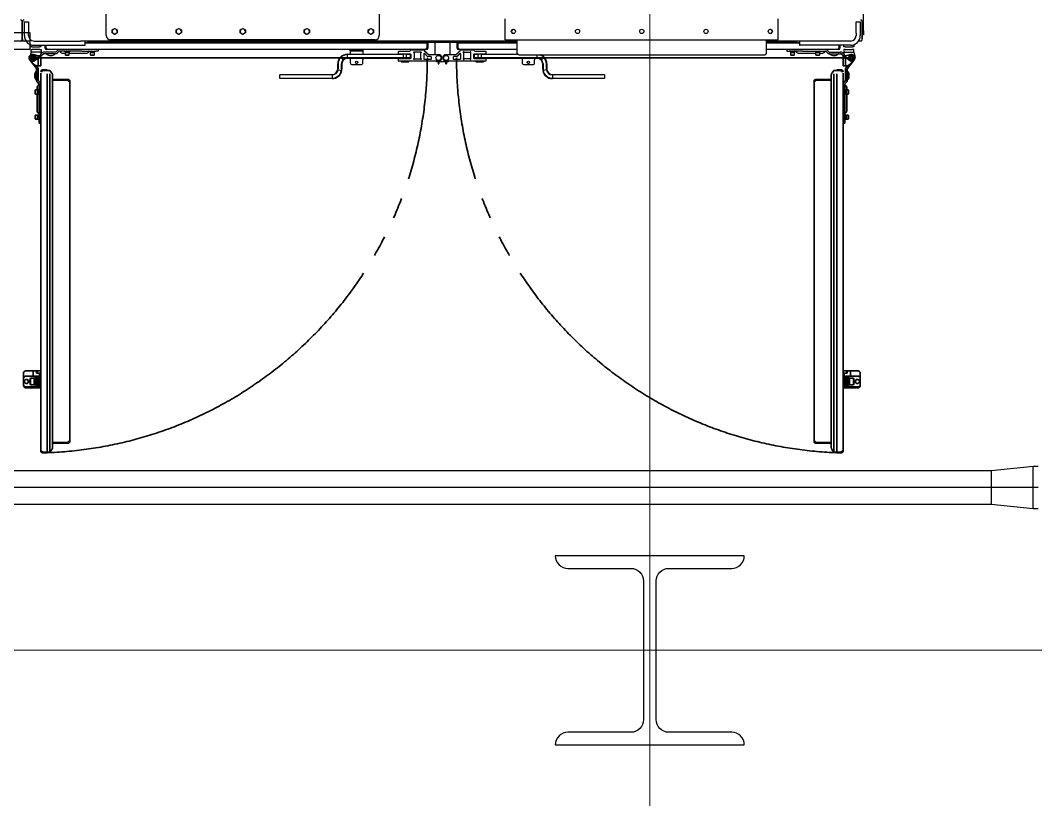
# Model space of a CAD drawing. Extents: x -681219 to -550379, y -242630 to -158199.
# Drawn here: x -576968 to -574550, y -227272 to -225417 of the extents above; entities that cross this region are included whole.
import ezdxf
from ezdxf.lldxf.tags import DXFTag

# ---------------------------------------------------------------- set-up
doc = ezdxf.new("R2010")
doc.units = 0
doc.header["$LTSCALE"] = 1000
doc.linetypes.add('C2', pattern=[17, 14, -1, 1, -1])
doc.linetypes.add('P2', pattern=[23, 18, -1, 1, -1, 1, -1])
for name, color, linetype in [('19031000044', 7, 'CONTINUOUS'), ('19031000045', 7, 'CONTINUOUS'), ('AAD0803001', 7, 'CONTINUOUS'), ('AAO0602001', 7, 'CONTINUOUS'), ('AAQ0501601', 7, 'CONTINUOUS'), ('C__USERS_YSV001_', 7, 'CONTINUOUS'), ('DOTE_油脂（绿）', 7, 'CONTINUOUS'), ('DOTE_油脂（黄）', 7, 'CONTINUOUS'), ('GAB00601', 7, 'CONTINUOUS'), ('GAE00601', 7, 'CONTINUOUS'), ('GY_Bj_Hatch', 9, 'CONTINUOUS'), ('GZDH011002371', 7, 'CONTINUOUS'), ('GZDH011002671', 7, 'CONTINUOUS'), ('GZDH011002871', 7, 'CONTINUOUS'), ('GZDH011003031', 7, 'CONTINUOUS'), ('GZDH011003041', 7, 'CONTINUOUS'), ('GZDH011003051', 7, 'CONTINUOUS'), ('GZDH011003061', 7, 'CONTINUOUS'), ('GZDH011003131', 7, 'CONTINUOUS'), ('GZDH011003361', 7, 'CONTINUOUS'), ('GZDH011005631', 7, 'CONTINUOUS'), ('GZDH011026991', 7, 'CONTINUOUS'), ('GZDH011027022', 7, 'CONTINUOUS'), ('GZDH011032001', 7, 'CONTINUOUS'), ('PIPE-油脂（绿）', 3, 'CONTINUOUS'), ('PIPE-油脂（黄）', 2, 'CONTINUOUS'), ('SDZB011024721', 7, 'CONTINUOUS'), ('SDZB011030101', 7, 'CONTINUOUS'), ('中心线', 4, 'C2')]:
    doc.layers.add(name, color=color, linetype=linetype)
for name, color, linetype, lineweight in [('famsun', 7, 'CONTINUOUS', 0), ('双点划线', 2, 'P2', 35), ('轴网_轴线', 1, 'CENTER2', 0)]:
    doc.layers.add(name, color=color, linetype=linetype, lineweight=lineweight)
tags = doc.linetypes.add('CENTER2', pattern=[28.575, 19.05, -3.175, 3.175, -3.175]).pattern_tags.tags
tags[10:11] = [DXFTag(74, 4), DXFTag(75, 0), DXFTag(340, '0'), DXFTag(46, 0.0), DXFTag(50, 0.0), DXFTag(44, 0.0), DXFTag(45, 0.0)]
tags[8:9] = [DXFTag(74, 4), DXFTag(75, 0), DXFTag(340, '0'), DXFTag(46, 0.0), DXFTag(50, 0.0), DXFTag(44, 0.0), DXFTag(45, 0.0)]
tags[6:7] = [DXFTag(74, 4), DXFTag(75, 0), DXFTag(340, '0'), DXFTag(46, 0.0), DXFTag(50, 0.0), DXFTag(44, 0.0), DXFTag(45, 0.0)]
tags[4:5] = [DXFTag(74, 4), DXFTag(75, 0), DXFTag(340, '0'), DXFTag(46, 0.0), DXFTag(50, 0.0), DXFTag(44, 0.0), DXFTag(45, 0.0)]

# ---------------------------------------------------------------- blocks, each defined once
blk = doc.blocks.new('轴网8FA15DC97FB90233')
at = {"layer": 'GY_Bj_Hatch', "color": 255}
blk.add_lwpolyline([(19775, 225), (20225, 225, -0.414214), (20195, 195), (20045, 195, 0.414214), (20015, 165), (20015, -165, 0.414214), (20045, -195), (20195, -195, -0.414214), (20225, -225), (19775, -225, -0.414214), (19805, -195), (19955, -195, 0.414214), (19985, -165), (19985, 165, 0.414214), (19955, 195), (19805, 195, -0.414214)], format="xyb", close=True, dxfattribs=at)
at = {"layer": '轴网_轴线'}
for p, q in [((20000, -1200), (20000, 23700)), ((-1200, 0), (44200, 0))]:
    blk.add_line(p, q, dxfattribs=at)
blk = doc.blocks.new('侧门')
at = {"layer": '双点划线', "ltscale": 0.05}
for p, q in [((0, 0), (0, 940.3)), ((51.6, 85.5), (53.1, 85.5)), ((51.6, 48), (51.6, 85.5)), ((55.1, 85.5), (53.1, 85.5)), ((53.1, 85.5), (53.1, 48)), ((53.1, 48), (53.1, 85.5)), ((55.1, 89), (913.1, 89)), ((55.1, 85.5), (55.1, 89)), ((913.1, 85.5), (913.1, 89)), ((915.1, 85.5), (913.1, 85.5)), ((916.6, 85.5), (915.1, 85.5)), ((915.1, 85.5), (915.1, 48)), ((915.1, 48), (915.1, 85.5)), ((916.6, 85.5), (916.6, 48)), ((53.1, 61.5), (53.1, 61.5)), ((915.1, 61.5), (915.1, 61.5)), ((28.6, 35), (30.1, 35)), ((28.6, 23.5), (28.6, 35)), ((35.3, 45.7), (30.1, 41.5)), ((938.1, 41.5), (30.1, 41.5)), ((30.1, 41.5), (30.1, 26)), ((30.1, 35), (30.1, 23.5)), ((938.1, 35), (30.1, 35)), ((30.1, 23.5), (30.1, 26)), ((926.6, 48), (41.6, 48)), ((932.9, 45.7), (938.1, 41.5)), ((938.1, 41.5), (938.1, 26)), ((938.1, 23.5), (938.1, 35)), ((939.6, 35), (938.1, 35)), ((938.1, 26), (938.1, 23.5)), ((939.6, 35), (939.6, 23.5)), ((-5, 14), (-7.8, 1.8)), ((-5, 20), (-2, 20)), ((-5, 14), (-5, 20)), ((-2, 14), (-5, 14)), ((-1.7, 3), (-3.5, 0)), ((-3.5, 0), (-1.7, -3)), ((16, 20), (-2, 20)), ((16, 14), (-2, 14)), ((1.7, 3), (-1.7, 3)), ((3.5, 0), (1.7, 3)), ((1.7, -3), (3.5, 0)), ((25.5, 9.6), (4.9, -6.3)), ((5.7, -5.6), (16.2, 5.1)), ((16, 20), (19, 20)), ((19, 14), (16, 14)), ((23, 12.7), (18.6, 9.3)), ((19, 20), (19, 14)), ((19, 12.1), (19, 14)), ((53.5, 14), (26.7, 14)), ((53.5, 10), (26.7, 10)), ((28.6, 23.5), (30.1, 23.5)), ((30.1, 23.5), (32.1, 23.5)), ((32.1, 23.5), (32.1, 20)), ((936.1, 20), (32.1, 20)), ((38.8, 6), (45.3, 6)), ((58.6, 18.2), (54.9, 14.6)), ((61.4, 15.4), (57.8, 11.8)), ((113.7, 16), (62.8, 16)), ((71.7, 11), (76.1, 11)), ((75.1, 16), (75.1, 14.4)), ((75.1, 14.4), (87.1, 14.4)), ((76.1, 12.8), (86.1, 12.8)), ((76.1, 12.8), (76.1, 7.4)), ((76.1, 7.4), (86.1, 7.4)), ((76.1, 7.4), (77.1, 6.8)), ((76.4, 14.4), (76.4, 12.8)), ((77.1, 6.8), (85.1, 6.8)), ((79.7, 12.8), (81.3, 14.4)), ((82.5, 14.4), (80.9, 12.8)), ((85.1, 6.8), (86.1, 7.4)), ((85.7, 12.8), (85.7, 14.4)), ((86.1, 7.4), (86.1, 12.8)), ((86.1, 11), (125, 11)), ((87.1, 14.4), (87.1, 16)), ((116.2, 16), (113.7, 16)), ((116.2, 16), (149.5, 16)), ((135.1, 16), (135.1, 14.4)), ((135.1, 14.4), (147.1, 14.4)), ((136.1, 12.8), (146.1, 12.8)), ((136.1, 12.8), (136.1, 7.4)), ((136.1, 7.4), (146.1, 7.4)), ((136.1, 7.4), (137.1, 6.8)), ((136.4, 14.4), (136.4, 12.8)), ((137.1, 6.8), (145.1, 6.8)), ((139.7, 12.8), (141.3, 14.4)), ((142.5, 14.4), (140.9, 12.8)), ((145.1, 6.8), (146.1, 7.4)), ((145.7, 12.8), (145.7, 14.4)), ((146.1, 7.4), (146.1, 12.8)), ((147.1, 14.4), (147.1, 16)), ((155, 16), (149.5, 16)), ((155, 20), (155, 16)), ((745.1, 16.6), (745.1, 20)), ((745.1, 11.3), (745.1, 16.6)), ((750.1, 11.3), (745.1, 11.3)), ((745.1, 11.3), (745.1, 9.8)), ((745.1, 9.8), (745.1, 5.8)), ((750.1, 9.8), (745.1, 9.8)), ((745.1, 5.8), (745.1, 2)), ((757.6, 2), (745.1, 2)), ((745.1, 2), (745.1, -4.8)), ((750.1, 16.6), (750.1, 20)), ((750.1, 17), (751.1, 17)), ((750.1, 16.6), (750.1, 11.3)), ((750.1, 11.3), (750.1, 9.8)), ((751.1, 20), (751.1, 17)), ((751.1, 17), (756.1, 17)), ((756.1, 17), (780.1, 17)), ((757.3, 17), (756.5, 16.2)), ((763.6, 16.2), (756.5, 16.2)), ((756.5, 16.2), (756.5, 16)), ((763.6, 16), (756.5, 16)), ((757.6, 11), (757.6, 14)), ((757.6, 14), (762.6, 14)), ((757.6, 11), (757.6, 7.2)), ((762.6, 11), (757.6, 11)), ((757.6, 7.2), (757.6, -16)), ((758.6, 11), (758.6, 9)), ((781.6, 9), (758.6, 9)), ((760.1, 9), (760.1, 7)), ((780.1, 7), (760.1, 7)), ((778.1, 4.4), (762.1, 4.4)), ((762.1, 4.4), (762.1, -4.6)), ((762.4, 7), (762.4, 4.4)), ((777.6, 14), (762.6, 14)), ((777.6, 11), (762.6, 11)), ((763.6, 17), (763.6, 14)), ((767.9, 4.4), (770.5, 7)), ((772.3, 7), (769.7, 4.4)), ((776.6, 14), (776.6, 17)), ((783.7, 16.2), (776.6, 16.2)), ((783.7, 16), (776.6, 16)), ((777.6, 14), (782.6, 14)), ((782.6, 11), (777.6, 11)), ((777.8, 4.4), (777.8, 7)), ((778.1, -4.6), (778.1, 4.4)), ((780.1, 17), (785.1, 17)), ((780.1, 7), (780.1, 9)), ((781.6, 9), (781.6, 11)), ((782.6, 14), (782.6, 11)), ((782.6, 11), (782.6, 7.2)), ((782.6, 7.2), (782.6, -16)), ((785.1, 2), (782.6, 2)), ((783.7, 16.2), (782.9, 17)), ((783.7, 16), (783.7, 16.2)), ((785.1, 17), (785.1, 20)), ((785.1, 17), (785.1, 13.2)), ((785.1, 13.2), (785.1, 5.8)), ((785.1, 5.8), (785.1, 2)), ((785.1, 2), (785.1, -4.8)), ((936.1, 23.5), (936.1, 20)), ((936.1, 23.5), (938.1, 23.5)), ((939.6, 23.5), (938.1, 23.5)), ((-1.7, -3), (1.7, -3)), ((745.1, -16), (745.1, -4.8)), ((762.6, -21), (750.1, -21)), ((778.1, -4.6), (762.1, -4.6)), ((762.1, -4.6), (763.8, -5.6)), ((777.6, -21), (762.6, -21)), ((776.4, -5.6), (763.8, -5.6)), ((776.4, -5.6), (778.1, -4.6)), ((780.1, -21), (777.6, -21)), ((785.1, -4.8), (785.1, -16))]:
    blk.add_line(p, q, dxfattribs=at)
for centre, radius in [((0, 0), 6.5), ((0, 0), 5.11), ((770.1, -14), 5)]:
    blk.add_circle(centre, radius, dxfattribs=at)
for centre, radius, start, end in [((0, 0), 940.3, 2.1333, 90), ((55.1, 85.5), 3.5, 90, 180), ((55.1, 85.5), 2, 90, 180), ((913.1, 85.5), 3.5, 0, 90), ((913.1, 85.5), 2, 0, 90), ((33.1, 26), 3, 180, 182.0923), ((41.6, 38), 10, 90, 129.3659), ((926.6, 38), 10, 50.6341, 90), ((935.1, 26), 3, 357.9077, 0), ((0, 0), 8, 167.0968, 315.6673), ((9, 12.1), 10, 315.6673, 0), ((26.7, 8), 6, 90, 127.7269), ((26.7, 8), 2, 90, 127.7269), ((32.1, 23.5), 3.5, 180, 270), ((32.1, 23.5), 2, 180, 270), ((31, 9.5), 0.5, 35.3765, 90), ((33.1, 26), 3, 236.4427, 250.5288), ((38.8, 15), 9, 215.3765, 270), ((45.3, 15), 9, 270, 324.6235), ((53, 9.5), 0.5, 90, 144.6235), ((53.5, 16), 2, 270, 315), ((53.5, 16), 6, 270, 315), ((62.8, 14), 6, 90, 135), ((62.8, 14), 2, 90, 135), ((63.3, 15.5), 0.5, 28.2737, 90), ((71.7, 20), 9, 208.2737, 270), ((125, 20), 9, 270, 331.7263), ((133.3, 15.5), 0.5, 90, 151.7263), ((935.1, 26), 3, 289.4712, 303.5573), ((936.1, 23.5), 2, 270, 0), ((936.1, 23.5), 3.5, 270, 0), ((750.1, -16), 5, 180, 270), ((762.6, -16), 5, 180, 270), ((770.1, -14.8), 5, 4.5886, 175.4114), ((777.6, -16), 5, 270, 0), ((780.1, -16), 5, 270, 0)]:
    blk.add_arc(centre, radius, start, end, dxfattribs=at)
blk = doc.blocks.new('fushitu')
at = {"layer": '19031000044', "color": 7, "linetype": 'Continuous'}
for p, q in [((3820, -1870), (3820, -1874)), ((3820, -1874), (3825.5, -1874)), ((3858.8, -1874), (3825.5, -1874)), ((3850, -1879), (3888.9, -1879)), ((3858.8, -1874), (3861.3, -1874)), ((3861.3, -1874), (3912.2, -1874)), ((3898.9, -1879), (3903.3, -1879)), ((3913.6, -1874.6), (3917.2, -1878.2)), ((3916.4, -1871.8), (3920.1, -1875.4)), ((3921.5, -1876), (3948.3, -1876)), ((3921.5, -1880), (3948.3, -1880)), ((3929.7, -1884), (3936.2, -1884)), ((3949.5, -1880.4), (3970.1, -1896.3)), ((3952, -1877.3), (3956.4, -1880.7)), ((3959, -1870), (3956, -1870)), ((3956, -1870), (3956, -1876)), ((3956, -1877.9), (3956, -1876)), ((3956, -1876), (3959, -1876)), ((3969.3, -1895.6), (3958.8, -1884.9)), ((3959, -1870), (3977, -1870)), ((3959, -1876), (3977, -1876)), ((3980, -1870), (3977, -1870)), ((3977, -1876), (3980, -1876)), ((3980, -1876), (3980, -1870)), ((3980, -1876), (3982.8, -1888.2)), ((3971.5, -1890), (3973.3, -1887)), ((3973.3, -1893), (3971.5, -1890)), ((3973.3, -1887), (3976.7, -1887)), ((3976.7, -1893), (3973.3, -1893)), ((3976.7, -1887), (3978.5, -1890)), ((3978.5, -1890), (3976.7, -1893))]:
    blk.add_line(p, q, dxfattribs=at)
for radius in [6.5, 5.11]:
    blk.add_circle((3975, -1890), radius, dxfattribs=at)
for centre, radius, start, end in [((3841.7, -1874.5), 0.5, 28.2737, 90), ((3850, -1870), 9, 208.2737, 270), ((3903.3, -1870), 9, 270, 331.7263), ((3911.7, -1874.5), 0.5, 90, 151.7263), ((3912.2, -1876), 6, 45, 90), ((3912.2, -1876), 2, 45, 90), ((3921.5, -1874), 6, 225, 270), ((3921.5, -1874), 2, 225, 270), ((3922, -1880.5), 0.5, 35.3765, 90), ((3929.7, -1875), 9, 215.3765, 270), ((3936.2, -1875), 9, 270, 324.6235), ((3944, -1880.5), 0.5, 90, 144.6235), ((3948.3, -1882), 6, 52.2731, 90), ((3948.3, -1882), 2, 52.2731, 90), ((3966, -1877.9), 10, 180, 224.3327), ((3975, -1890), 8, 224.3327, 12.9032)]:
    blk.add_arc(centre, radius, start, end, dxfattribs=at)
at = {"layer": '19031000045', "color": 7, "linetype": 'Continuous'}
for p, q in [((2020.9, -1876), (2018.1, -1888.2)), ((2020.9, -1870), (2023.9, -1870)), ((2020.9, -1876), (2020.9, -1870)), ((2023.9, -1876), (2020.9, -1876)), ((2041.9, -1870), (2023.9, -1870)), ((2041.9, -1876), (2023.9, -1876)), ((2051.4, -1880.4), (2030.8, -1896.3)), ((2031.6, -1895.6), (2042.1, -1884.9)), ((2041.9, -1870), (2044.9, -1870)), ((2044.9, -1876), (2041.9, -1876)), ((2048.9, -1877.3), (2044.5, -1880.7)), ((2044.9, -1870), (2044.9, -1876)), ((2044.9, -1877.9), (2044.9, -1876)), ((2079.4, -1876), (2052.6, -1876)), ((2079.4, -1880), (2052.6, -1880)), ((2064.7, -1884), (2071.2, -1884)), ((2084.5, -1871.8), (2080.8, -1875.4)), ((2087.3, -1874.6), (2083.7, -1878.2)), ((2139.6, -1874), (2088.7, -1874)), ((2097.6, -1879), (2102, -1879)), ((2112, -1879), (2150.9, -1879)), ((2142.1, -1874), (2139.6, -1874)), ((2142.1, -1874), (2175.4, -1874)), ((2180.9, -1874), (2175.4, -1874)), ((2180.9, -1870), (2180.9, -1874)), ((2024.2, -1887), (2022.4, -1890)), ((2022.4, -1890), (2024.2, -1893)), ((2027.6, -1887), (2024.2, -1887)), ((2024.2, -1893), (2027.6, -1893)), ((2029.4, -1890), (2027.6, -1887)), ((2027.6, -1893), (2029.4, -1890))]:
    blk.add_line(p, q, dxfattribs=at)
for radius in [6.5, 5.11]:
    blk.add_circle((2025.9, -1890), radius, dxfattribs=at)
for centre, radius, start, end in [((2034.9, -1877.9), 10, 315.6673, 0), ((2052.6, -1882), 6, 90, 127.7269), ((2052.6, -1882), 2, 90, 127.7269), ((2056.9, -1880.5), 0.5, 35.3765, 90), ((2064.7, -1875), 9, 215.3765, 270), ((2071.2, -1875), 9, 270, 324.6235), ((2078.9, -1880.5), 0.5, 90, 144.6235), ((2079.4, -1874), 2, 270, 315), ((2079.4, -1874), 6, 270, 315), ((2088.7, -1876), 6, 90, 135), ((2088.7, -1876), 2, 90, 135), ((2089.2, -1874.5), 0.5, 28.2737, 90), ((2097.6, -1870), 9, 208.2737, 270), ((2150.9, -1870), 9, 270, 331.7263), ((2159.2, -1874.5), 0.5, 90, 151.7263), ((2025.9, -1890), 8, 167.0968, 315.6673)]:
    blk.add_arc(centre, radius, start, end, dxfattribs=at)
at = {"layer": 'AAD0803001', "color": 7, "linetype": 'Continuous'}
for p, q in [((2213.8, -1823.4), (2220, -1819.8)), ((2213.8, -1823.4), (2220, -1819.8)), ((2213.8, -1827), (2213.8, -1823.4)), ((2213.8, -1827), (2213.8, -1823.4)), ((2213.8, -1830.6), (2213.8, -1827)), ((2213.8, -1830.6), (2213.8, -1827)), ((2220, -1834.2), (2213.8, -1830.6)), ((2220, -1834.2), (2213.8, -1830.6)), ((2220, -1819.8), (2226.2, -1823.4)), ((2220, -1819.8), (2226.2, -1823.4)), ((2226.2, -1830.6), (2220, -1834.2)), ((2226.2, -1830.6), (2220, -1834.2)), ((2226.2, -1823.4), (2226.2, -1827)), ((2226.2, -1823.4), (2226.2, -1827)), ((2226.2, -1827), (2226.2, -1830.6)), ((2226.2, -1827), (2226.2, -1830.6)), ((2366.3, -1823.4), (2372.5, -1819.8)), ((2366.3, -1827), (2366.3, -1823.4)), ((2366.3, -1830.6), (2366.3, -1827)), ((2372.5, -1834.2), (2366.3, -1830.6)), ((2372.5, -1819.8), (2378.7, -1823.4)), ((2378.7, -1830.6), (2372.5, -1834.2)), ((2378.7, -1823.4), (2378.7, -1827)), ((2378.7, -1827), (2378.7, -1830.6)), ((2518.8, -1823.4), (2525, -1819.8)), ((2518.8, -1827), (2518.8, -1823.4)), ((2518.8, -1830.6), (2518.8, -1827)), ((2525, -1834.2), (2518.8, -1830.6)), ((2525, -1819.8), (2531.2, -1823.4)), ((2531.2, -1830.6), (2525, -1834.2)), ((2531.2, -1823.4), (2531.2, -1827)), ((2531.2, -1827), (2531.2, -1830.6)), ((2671.3, -1823.4), (2677.5, -1819.8)), ((2671.3, -1827), (2671.3, -1823.4)), ((2671.3, -1830.6), (2671.3, -1827)), ((2677.5, -1834.2), (2671.3, -1830.6)), ((2677.5, -1819.8), (2683.7, -1823.4)), ((2683.7, -1830.6), (2677.5, -1834.2)), ((2683.7, -1823.4), (2683.7, -1827)), ((2683.7, -1827), (2683.7, -1830.6)), ((2823.8, -1823.4), (2830, -1819.8)), ((2823.8, -1827), (2823.8, -1823.4)), ((2823.8, -1830.6), (2823.8, -1827)), ((2830, -1834.2), (2823.8, -1830.6)), ((2830, -1819.8), (2836.2, -1823.4)), ((2836.2, -1830.6), (2830, -1834.2)), ((2836.2, -1823.4), (2836.2, -1827)), ((2836.2, -1827), (2836.2, -1830.6))]:
    blk.add_line(p, q, dxfattribs=at)
for centre, start, end in [((2220, -1827), 0, 180), ((2220, -1827), 0, 180), ((2220, -1827), 180, 0), ((2220, -1827), 180, 0), ((2372.5, -1827), 0, 180), ((2372.5, -1827), 180, 0), ((2525, -1827), 0, 180), ((2525, -1827), 180, 0), ((2677.5, -1827), 0, 180), ((2677.5, -1827), 180, 0), ((2830, -1827), 0, 180), ((2830, -1827), 180, 0)]:
    blk.add_arc(centre, 6.23, start, end, dxfattribs=at)
at = {"layer": 'AAO0602001', "color": 7, "linetype": 'Continuous'}
for p, q in [((2102, -1877.2), (2112, -1877.2)), ((2102, -1877.2), (2102, -1882.6)), ((2102, -1882.6), (2112, -1882.6)), ((2102, -1882.6), (2103, -1883.2)), ((2103, -1883.2), (2111, -1883.2)), ((2111, -1883.2), (2112, -1882.6)), ((2112, -1882.6), (2112, -1877.2)), ((2162, -1877.2), (2172, -1877.2)), ((2162, -1877.2), (2162, -1882.6)), ((2162, -1882.6), (2172, -1882.6)), ((2162, -1882.6), (2163, -1883.2)), ((2163, -1883.2), (2171, -1883.2)), ((2171, -1883.2), (2172, -1882.6)), ((2172, -1882.6), (2172, -1877.2)), ((3828.9, -1877.2), (3838.9, -1877.2)), ((3828.9, -1877.2), (3828.9, -1882.6)), ((3828.9, -1882.6), (3838.9, -1882.6)), ((3828.9, -1882.6), (3829.9, -1883.2)), ((3829.9, -1883.2), (3837.9, -1883.2)), ((3837.9, -1883.2), (3838.9, -1882.6)), ((3838.9, -1882.6), (3838.9, -1877.2)), ((3888.9, -1877.2), (3898.9, -1877.2)), ((3888.9, -1877.2), (3888.9, -1882.6)), ((3888.9, -1882.6), (3898.9, -1882.6)), ((3888.9, -1882.6), (3889.9, -1883.2)), ((3889.9, -1883.2), (3897.9, -1883.2)), ((3897.9, -1883.2), (3898.9, -1882.6)), ((3898.9, -1882.6), (3898.9, -1877.2))]:
    blk.add_line(p, q, dxfattribs=at)
at = {"layer": 'AAQ0501601', "color": 7, "linetype": 'Continuous'}
for p, q in [((2783.2, -1873), (2782.4, -1873.8)), ((2793.6, -1873.8), (2782.4, -1873.8)), ((2782.4, -1873.8), (2782.4, -1874)), ((2793.6, -1874), (2782.4, -1874)), ((2793.6, -1873.8), (2792.8, -1873)), ((2793.6, -1874), (2793.6, -1873.8)), ((2798.4, -1873.8), (2793.6, -1873.8)), ((2798.4, -1874), (2793.6, -1874)), ((2799.2, -1873), (2798.4, -1873.8)), ((2809.6, -1873.8), (2798.4, -1873.8)), ((2798.4, -1873.8), (2798.4, -1874)), ((2809.6, -1874), (2798.4, -1874)), ((2809.6, -1873.8), (2808.8, -1873)), ((2809.6, -1874), (2809.6, -1873.8))]:
    blk.add_line(p, q, dxfattribs=at)
at = {"layer": 'C__USERS_YSV001_', "color": 7, "linetype": 'Continuous'}
for p, q in [((2000, -1845.5), (2000, -1804.5)), ((2000, -1806), (2000, -1844)), ((1997, -1850), (1991, -1850)), ((2020, -1864), (2020, -1858.6)), ((2044, -1860), (2044, -1864)), ((2982, -1853), (2982, -1882)), ((3018, -1853), (3018, -1882)), ((3956, -1864), (3956, -1860)), ((3980, -1858.6), (3980, -1864)), ((2023, -1864), (2020, -1864)), ((2023, -1864), (2041, -1864)), ((2044, -1864), (2041, -1864)), ((2774, -1881.2), (2907, -1881.2)), ((2774, -1890.2), (2774, -1882.2)), ((2907, -1882.2), (2774, -1882.2)), ((2896, -1880.5), (2896, -1874.5)), ((2896.5, -1874), (2898, -1874)), ((2898, -1881), (2896.5, -1881)), ((2898, -1874), (2920.9, -1874)), ((2924, -1881), (2898, -1881)), ((2907, -1881), (2907, -1891.5)), ((2915, -1891.5), (2915, -1881)), ((2915, -1881.2), (2922.5, -1881.2)), ((2923.5, -1882.2), (2915, -1882.2)), ((2922.5, -1881.2), (2923.5, -1882.2)), ((2923.5, -1882.2), (2923.5, -1890.2)), ((2924.5, -1872.5), (2924.5, -1872.5)), ((2926, -1889.5), (2926, -1883)), ((2928.1, -1871), (2953.9, -1871)), ((2932, -1877), (2932, -1876)), ((2932.5, -1875.5), (2933.5, -1875.5)), ((2933, -1876.5), (2933, -1892.5)), ((2949, -1876.5), (2933, -1876.5)), ((2948.5, -1875.5), (2949.5, -1875.5)), ((2949, -1892.5), (2949, -1876.5)), ((2950, -1876), (2950, -1877)), ((2956, -1880.5), (2956, -1892)), ((2965.2, -1880.9), (2957.1, -1872.8)), ((2957.5, -1872.5), (2965.5, -1880.5)), ((2964.6, -1886.7), (2957.7, -1879.8)), ((2958.1, -1879.4), (2965, -1886.4)), ((2969.1, -1882), (2991, -1882)), ((3009, -1882), (3030.9, -1882)), ((3034.5, -1880.5), (3042.5, -1872.5)), ((3042.9, -1872.8), (3034.8, -1880.9)), ((3035, -1886.4), (3041.9, -1879.4)), ((3042.3, -1879.8), (3035.4, -1886.7)), ((3044, -1892), (3044, -1880.5)), ((3046.1, -1871), (3071.9, -1871)), ((3050, -1876), (3050, -1877)), ((3051.5, -1875.5), (3050.5, -1875.5)), ((3051, -1892.5), (3051, -1876.5)), ((3051, -1876.5), (3067, -1876.5)), ((3067.5, -1875.5), (3066.5, -1875.5)), ((3067, -1876.5), (3067, -1892.5)), ((3068, -1877), (3068, -1876)), ((3074, -1883), (3074, -1889.5)), ((3075.5, -1872.5), (3075.5, -1872.5)), ((3102, -1881), (3076, -1881)), ((3077.5, -1881.2), (3076.5, -1882.2)), ((3076.5, -1890.2), (3076.5, -1882.2)), ((3085, -1882.2), (3076.5, -1882.2)), ((3077.5, -1881.2), (3085, -1881.2)), ((3079.1, -1874), (3102, -1874)), ((3085, -1881), (3085, -1891.5)), ((3093, -1891.5), (3093, -1881)), ((3093, -1881.2), (3179, -1881.2)), ((3179.8, -1882.2), (3093, -1882.2)), ((3102, -1874), (3103.5, -1874)), ((3103.5, -1881), (3102, -1881)), ((3104, -1874.5), (3104, -1880.5)), ((3226, -1890.2), (3226, -1883)), ((3959, -1864), (3956, -1864)), ((3959, -1864), (3977, -1864)), ((3980, -1864), (3977, -1864)), ((2751, -1916.3), (2751, -1904.3)), ((2752, -1904.3), (2752, -1916.3)), ((2758.2, -1888.9), (2757.5, -1888.2)), ((2763.9, -1894.5), (2758.2, -1888.9)), ((2760, -1916.3), (2760, -1904.3)), ((2761, -1904.3), (2761, -1916.3)), ((2763.9, -1894.5), (2764.7, -1895.2)), ((2774, -1890.2), (2907, -1890.2)), ((2907, -1891.2), (2774, -1891.2)), ((2896, -1897.5), (2896, -1892)), ((2896.5, -1891.5), (2898, -1891.5)), ((2898, -1898), (2896.5, -1898)), ((2898, -1891.5), (2924, -1891.5)), ((2991, -1898), (2898, -1898)), ((2902.6, -1898), (2902, -1898.5)), ((2902, -1898.5), (2920, -1898.5)), ((2902, -1898.5), (2902, -1899)), ((2902, -1899), (2920, -1899)), ((2915, -1890.2), (2923.5, -1890.2)), ((2922.5, -1891.2), (2915, -1891.2)), ((2920, -1898.5), (2919.4, -1898)), ((2920, -1899), (2920, -1898.5)), ((2923.5, -1890.2), (2922.5, -1891.2)), ((2932, -1893), (2932, -1892)), ((2933.5, -1893.5), (2932.5, -1893.5)), ((2933, -1892.5), (2949, -1892.5)), ((2949.5, -1893.5), (2948.5, -1893.5)), ((2950, -1892), (2950, -1893)), ((2957, -1893), (2973, -1893)), ((2973, -1887), (2965.3, -1887)), ((2974, -1892), (2974, -1888)), ((2987, -1898.5), (3013, -1898.5)), ((2989.9, -1899.9), (2989.9, -1898.5)), ((2989.9, -1899.9), (2989.9, -1900)), ((2989.9, -1900), (2989.9, -1903)), ((2992.1, -1898.5), (2992.1, -1899.9)), ((2992.1, -1900), (2992.1, -1899.9)), ((2992.1, -1900), (2992.1, -1903)), ((3007.9, -1899.9), (3007.9, -1898.5)), ((3007.9, -1899.9), (3007.9, -1900)), ((3007.9, -1900), (3007.9, -1903)), ((3102, -1898), (3009, -1898)), ((3010.1, -1898.5), (3010.1, -1899.9)), ((3010.1, -1900), (3010.1, -1903)), ((3026, -1888), (3026, -1892)), ((3034.7, -1887), (3027, -1887)), ((3027, -1893), (3043, -1893)), ((3050, -1892), (3050, -1893)), ((3050.5, -1893.5), (3051.5, -1893.5)), ((3067, -1892.5), (3051, -1892.5)), ((3066.5, -1893.5), (3067.5, -1893.5)), ((3068, -1893), (3068, -1892)), ((3076, -1891.5), (3102, -1891.5)), ((3076.5, -1890.2), (3085, -1890.2)), ((3076.5, -1890.2), (3077.5, -1891.2)), ((3085, -1891.2), (3077.5, -1891.2)), ((3080.6, -1898), (3080, -1898.5)), ((3080, -1898.5), (3098, -1898.5)), ((3080, -1898.5), (3080, -1899)), ((3080, -1899), (3098, -1899)), ((3093, -1890.2), (3226, -1890.2)), ((3226, -1891.2), (3093, -1891.2)), ((3098, -1898.5), (3097.4, -1898)), ((3098, -1899), (3098, -1898.5)), ((3102, -1891.5), (3103.5, -1891.5)), ((3103.5, -1898), (3102, -1898)), ((3104, -1892), (3104, -1897.5)), ((3235.3, -1895.2), (3236.1, -1894.5)), ((3236.1, -1894.5), (3241.8, -1888.9)), ((3239, -1916.3), (3239, -1904.3)), ((3240, -1904.3), (3240, -1916.3)), ((3242.5, -1888.2), (3241.8, -1888.9)), ((3248, -1916.3), (3248, -1904.3)), ((3249, -1904.3), (3249, -1916.3)), ((2613.5, -1930.3), (2614.5, -1929.2)), ((2613.5, -1938.3), (2613.5, -1930.3)), ((2618.5, -1930.3), (2613.5, -1930.3)), ((2614.5, -1929.2), (2618.5, -1929.2)), ((2618.5, -1929.2), (2738, -1929.2)), ((2738, -1930.3), (2618.5, -1930.3)), ((2738, -1930.3), (2738, -1938.3)), ((2751.8, -1918.5), (2750.8, -1918.3)), ((2751.8, -1918.5), (2759.7, -1919.7)), ((2759.7, -1919.7), (2760.7, -1919.9)), ((3239.3, -1919.9), (3240.3, -1919.7)), ((3248.2, -1918.5), (3240.3, -1919.7)), ((3249.2, -1918.3), (3248.2, -1918.5)), ((3262, -1929.2), (3381.5, -1929.2)), ((3262, -1930.3), (3262, -1938.3)), ((3381.5, -1930.3), (3262, -1930.3)), ((3381.5, -1929.2), (3385.5, -1929.2)), ((3386.5, -1930.3), (3381.5, -1930.3)), ((3386.5, -1930.3), (3385.5, -1929.2)), ((3386.5, -1930.3), (3386.5, -1938.3)), ((2613.5, -1938.3), (2618.5, -1938.3)), ((2614.5, -1939.2), (2613.5, -1938.3)), ((2618.5, -1939.2), (2614.5, -1939.2)), ((2618.5, -1938.3), (2738, -1938.3)), ((2738, -1939.2), (2618.5, -1939.2)), ((3262, -1938.3), (3381.5, -1938.3)), ((3381.5, -1939.2), (3262, -1939.2)), ((3381.5, -1938.3), (3386.5, -1938.3)), ((3385.5, -1939.2), (3381.5, -1939.2)), ((3385.5, -1939.2), (3386.5, -1938.3))]:
    blk.add_line(p, q, dxfattribs=at)
for centre in [(2991, -1890), (3009, -1890)]:
    blk.add_circle(centre, 6, dxfattribs=at)
for centre, radius, start, end in [((1995.5, -1804.5), 4.5, 0, 90), ((1995.5, -1845.5), 4.5, 270, 0), ((2774, -1904.3), 23, 89.993, 135.6888), ((2774, -1904.2), 22, 89.9964, 135.6975), ((2896.5, -1874.5), 0.5, 90, 180), ((2896.5, -1880.5), 0.5, 180, 270), ((2920.9, -1869), 5, 270, 315), ((2924, -1883), 2, 0, 90), ((2928.1, -1876), 5, 90, 135), ((2932.5, -1876), 0.5, 90, 180), ((2932.5, -1877), 0.5, 180, 270), ((2932.5, -1878), 0.5, 0, 90), ((2933.5, -1876), 0.5, 0, 90), ((2934.5, -1876), 0.5, 180, 270), ((2947.5, -1876), 0.5, 270, 0), ((2948.5, -1876), 0.5, 90, 180), ((2949.5, -1878), 0.5, 90, 180), ((2949.5, -1876), 0.5, 0, 90), ((2949.5, -1877), 0.5, 270, 0), ((2953.9, -1876), 5, 45, 90), ((2957, -1880.5), 1, 45, 180), ((2969.1, -1877), 5, 225, 270), ((2991, -1890), 8, 270, 90), ((3009, -1890), 8, 90, 270), ((3030.9, -1877), 5, 270, 315), ((3043, -1880.5), 1, 0, 135), ((3046.1, -1876), 5, 90, 135), ((3050.5, -1876), 0.5, 90, 180), ((3050.5, -1877), 0.5, 180, 270), ((3050.5, -1878), 0.5, 0, 90), ((3051.5, -1876), 0.5, 0, 90), ((3052.5, -1876), 0.5, 180, 270), ((3065.5, -1876), 0.5, 270, 0), ((3066.5, -1876), 0.5, 90, 180), ((3067.5, -1878), 0.5, 90, 180), ((3067.5, -1876), 0.5, 0, 90), ((3067.5, -1877), 0.5, 270, 0), ((3071.9, -1876), 5, 45, 90), ((3076, -1883), 2, 90, 180), ((3079.1, -1869), 5, 225, 270), ((3103.5, -1874.5), 0.5, 0, 90), ((3103.5, -1880.5), 0.5, 270, 0), ((3226, -1904.3), 22, 44.304, 75.8018), ((3226, -1904.3), 23, 44.3195, 67.6096), ((2774, -1904.3), 23, 135.6906, 180), ((2774, -1904.3), 22, 135.696, 180), ((2774, -1904.3), 14, 135.696, 180), ((2774, -1904.3), 13, 135.696, 180), ((2774, -1904.3), 14.1, 90.1586, 135.5374), ((2774, -1904.3), 13, 90, 135.696), ((2896.5, -1892), 0.5, 90, 180), ((2896.5, -1897.5), 0.5, 180, 270), ((2924, -1889.5), 2, 270, 0), ((2932.5, -1892), 0.5, 90, 180), ((2932.5, -1893), 0.5, 180, 270), ((2932.5, -1891), 0.5, 270, 0), ((2933.5, -1893), 0.5, 270, 0), ((2934.5, -1893), 0.5, 90, 180), ((2947.5, -1893), 0.5, 0, 90), ((2948.5, -1893), 0.5, 180, 270), ((2949.5, -1891), 0.5, 180, 270), ((2949.5, -1892), 0.5, 0, 90), ((2949.5, -1893), 0.5, 270, 0), ((2957, -1892), 1, 180, 270), ((2965.3, -1886), 1, 225, 270), ((2973, -1888), 1, 0, 90), ((2973, -1892), 1, 270, 0), ((2987, -1893.5), 5, 244.1581, 270), ((2991, -1903), 1.1, 180, 0), ((3009, -1903), 1.1, 180, 0), ((3013, -1893.5), 5, 270, 295.8419), ((3027, -1888), 1, 90, 180), ((3027, -1892), 1, 180, 270), ((3034.7, -1886), 1, 270, 315), ((3043, -1892), 1, 270, 0), ((3050.5, -1892), 0.5, 90, 180), ((3050.5, -1893), 0.5, 180, 270), ((3050.5, -1891), 0.5, 270, 0), ((3051.5, -1893), 0.5, 270, 0), ((3052.5, -1893), 0.5, 90, 180), ((3065.5, -1893), 0.5, 0, 90), ((3066.5, -1893), 0.5, 180, 270), ((3067.5, -1891), 0.5, 180, 270), ((3067.5, -1892), 0.5, 0, 90), ((3067.5, -1893), 0.5, 270, 0), ((3076, -1889.5), 2, 180, 270), ((3103.5, -1892), 0.5, 0, 90), ((3103.5, -1897.5), 0.5, 270, 0), ((3226, -1904.4), 14.1, 44.482, 89.8202), ((3226, -1904.3), 13, 44.3222, 90.0189), ((3226, -1904.3), 13, 0, 44.3233), ((3226, -1904.3), 14, 0, 44.304), ((3226, -1904.3), 22, 0, 44.304), ((3226, -1904.3), 23, 0, 44.3195), ((2738, -1916.3), 13, 270, 350.8852), ((2738, -1916.3), 14, 270, 350.8468), ((2738, -1916.3), 22, 270.001, 350.8463), ((2738, -1916.3), 23, 269.9995, 350.8622), ((2738, -1916.3), 13, 350.8852, 0), ((2738, -1916.3), 14, 350.8468, 0), ((2738, -1916.3), 22, 350.8468, 0), ((2738, -1916.3), 23, 350.8611, 0), ((3262, -1916.3), 23, 180, 189.1532), ((3262, -1916.3), 23, 189.1532, 270), ((3262, -1916.3), 22, 180, 189.1532), ((3262, -1916.3), 22, 189.1532, 270.0078), ((3262, -1916.3), 14, 180, 189.1532), ((3262, -1916.3), 14, 189.1547, 269.9932), ((3262, -1916.3), 13, 180, 189.1295), ((3262, -1916.3), 13, 189.1218, 270.0035)]:
    blk.add_arc(centre, radius, start, end, dxfattribs=at)
for centre, start_param, end_param in [((1997, -1806), 4.712389, 6.283185), ((1997, -1844), 3.141593, 4.712389)]:
    blk.add_ellipse(centre, major_axis=(0, 6), ratio=0.5, start_param=start_param, end_param=end_param, dxfattribs=at)
for points, knots in [([(2989.9, -1899.9), (2989.9, -1899.7), (2990, -1899.5), (2990.4, -1899.2), (2990.7, -1899.1), (2991.3, -1899.1), (2991.6, -1899.2), (2992, -1899.5), (2992.1, -1899.7), (2992.1, -1899.9)], [0, 0, 0, 0, 0.25, 0.25, 0.5, 0.5, 0.75, 0.75, 1, 1, 1, 1]), ([(3007.9, -1899.9), (3007.9, -1899.7), (3008, -1899.5), (3008.4, -1899.2), (3008.7, -1899.1), (3009.3, -1899.1), (3009.6, -1899.2), (3010, -1899.5), (3010.1, -1899.7), (3010.1, -1899.9)], [0, 0, 0, 0, 0.25, 0.25, 0.5, 0.5, 0.75, 0.75, 1, 1, 1, 1]), ([(3010.1, -1900), (3010.1, -1900), (3010.1, -1900), (3010.1, -1899.9), (3010.1, -1899.9), (3010.1, -1899.9)], [0, 0, 0, 0, 0.5, 0.5, 1, 1, 1, 1])]:
    blk.add_open_spline(points, degree=3, knots=knots, dxfattribs=at)
at = {"layer": 'GAB00601', "color": 7, "linetype": 'Continuous'}
for p, q in [((2101, -1874), (2101, -1875.6)), ((2101, -1875.6), (2113, -1875.6)), ((2113, -1875.6), (2113, -1874)), ((2161, -1874), (2161, -1875.6)), ((2161, -1875.6), (2173, -1875.6)), ((2173, -1875.6), (2173, -1874)), ((3827.9, -1874), (3827.9, -1875.6)), ((3827.9, -1875.6), (3839.9, -1875.6)), ((3839.9, -1875.6), (3839.9, -1874)), ((3887.9, -1874), (3887.9, -1875.6)), ((3887.9, -1875.6), (3899.9, -1875.6)), ((3899.9, -1875.6), (3899.9, -1874))]:
    blk.add_line(p, q, dxfattribs=at)
at = {"layer": 'GAE00601', "color": 7, "linetype": 'Continuous'}
for p, q in [((2102.4, -1875.6), (2102.4, -1877.2)), ((2105.6, -1877.2), (2107.2, -1875.6)), ((2108.4, -1875.6), (2106.8, -1877.2)), ((2111.7, -1877.2), (2111.7, -1875.6)), ((2162.4, -1875.6), (2162.4, -1877.2)), ((2165.6, -1877.2), (2167.2, -1875.6)), ((2168.4, -1875.6), (2166.8, -1877.2)), ((2171.7, -1877.2), (2171.7, -1875.6)), ((3829.3, -1875.6), (3829.3, -1875.8)), ((3838.6, -1877.2), (3838.6, -1875.6)), ((3889.3, -1875.6), (3889.3, -1875.8)), ((3898.6, -1877.2), (3898.6, -1875.6))]:
    blk.add_line(p, q, dxfattribs=at)
for centre, start, end in [((3833.9, -1877), 162.9207, 182.8884), ((3833.9, -1875.8), 177.1116, 197.0793), ((3893.9, -1877), 162.9207, 182.8884), ((3893.9, -1875.8), 177.1116, 197.0793)]:
    blk.add_arc(centre, 4.65, start, end, dxfattribs=at)
at = {"layer": 'GZDH011002371', "color": 7, "linetype": 'Continuous'}
for p, q in [((2200, -1837), (2200, -1407)), ((2850, -1407), (2850, -1837)), ((2840, -1847), (2210, -1847))]:
    blk.add_line(p, q, dxfattribs=at)
for centre, start, end in [((2210, -1837), 180, 270), ((2840, -1837), 270, 0)]:
    blk.add_arc(centre, 10, start, end, dxfattribs=at)
at = {"layer": 'GZDH011002671', "color": 7, "linetype": 'Continuous'}
for p, q in [((2149.5, -1853), (2157, -1853)), ((2157, -1853), (2157, -1850)), ((2167, -1853), (2157, -1853)), ((3178.5, -1853), (2167, -1853)), ((3833, -1853), (3771.5, -1853)), ((3843, -1853), (3833, -1853)), ((3843, -1850), (3843, -1853)), ((3843, -1853), (3850.5, -1853))]:
    blk.add_line(p, q, dxfattribs=at)
at = {"layer": 'GZDH011002871', "color": 7, "linetype": 'Continuous'}
for centre, start, end in [((3170, -1827), 95.7392, 264.2608), ((3780, -1827), 0, 84.2608), ((3780, -1827), 275.7392, 0)]:
    blk.add_arc(centre, 5, start, end, dxfattribs=at)
at = {"layer": 'GZDH011003031', "color": 7, "linetype": 'Continuous'}
for p, q in [((3985, -1804), (3995, -1804)), ((3985, -1805.8), (3985, -1804)), ((3985, -1827.2), (3985, -1805.8)), ((3995, -1804), (3995, -1805.8)), ((3995, -1805.8), (3995, -1827.2)), ((3985, -1831.5), (3985, -1827.2)), ((3985, -1831.5), (3985, -1837)), ((3995, -1827.2), (3995, -1831.5)), ((3995, -1831.5), (3995, -1837)), ((3850.5, -1850), (3850.5, -1860)), ((3850.5, -1860), (3852.2, -1860)), ((3903.2, -1860), (3852.2, -1860)), ((3903.2, -1850), (3861, -1850)), ((3924.4, -1850), (3903.2, -1850)), ((3924.4, -1860), (3903.2, -1860)), ((3972, -1850), (3924.4, -1850)), ((3972, -1860), (3924.4, -1860))]:
    blk.add_line(p, q, dxfattribs=at)
for radius in [23, 13]:
    blk.add_arc((3972, -1837), radius, 270, 0, dxfattribs=at)
at = {"layer": 'GZDH011003041', "color": 7, "linetype": 'Continuous'}
for p, q in [((2005, -1804), (2015, -1804)), ((2005, -1805.8), (2005, -1804)), ((2005, -1827.2), (2005, -1805.8)), ((2015, -1804), (2015, -1805.8)), ((2015, -1805.8), (2015, -1827.2)), ((2005, -1831.5), (2005, -1827.2)), ((2005, -1837), (2005, -1831.5)), ((2015, -1827.2), (2015, -1831.5)), ((2015, -1837), (2015, -1831.5)), ((2028, -1850), (2075.6, -1850)), ((2028, -1860), (2075.6, -1860)), ((2075.6, -1850), (2096.8, -1850)), ((2075.6, -1860), (2096.8, -1860)), ((2096.8, -1850), (2139, -1850)), ((2096.8, -1860), (2147.8, -1860)), ((2147.8, -1860), (2149.5, -1860)), ((2149.5, -1860), (2149.5, -1850))]:
    blk.add_line(p, q, dxfattribs=at)
for radius in [23, 13]:
    blk.add_arc((2028, -1837), radius, 180, 270, dxfattribs=at)
at = {"layer": 'GZDH011003051', "color": 7, "linetype": 'Continuous'}
for p, q in [((2000, -1804.5), (2000, -1845.5)), ((4000, -1845.5), (4000, -1804.5))]:
    blk.add_line(p, q, dxfattribs=at)
for centre, start, end in [((2004.5, -1804.5), 90, 180), ((3995.5, -1804.5), 0, 90), ((2004.5, -1845.5), 180, 270), ((3995.5, -1845.5), 270, 0)]:
    blk.add_arc(centre, 4.5, start, end, dxfattribs=at)
at = {"layer": 'GZDH011003061', "color": 7, "linetype": 'Continuous'}
for p, q in [((2000, -1806), (2000, -1844)), ((4000, -1806), (4000, -1844)), ((2009, -1850), (2003, -1850)), ((3178.5, -1850), (2139, -1850)), ((3861, -1850), (3771.5, -1850)), ((3997, -1850), (3991, -1850))]:
    blk.add_line(p, q, dxfattribs=at)
for centre, major_axis, start_param, end_param in [((2003, -1806), (0, -6), 3.141593, 4.712389), ((3997, -1806), (0, 6), 4.712389, 6.283185), ((2003, -1844), (0, -6), 4.712389, 6.283185), ((3997, -1844), (0, 6), 3.141593, 4.712389)]:
    blk.add_ellipse(centre, major_axis=major_axis, ratio=0.5, start_param=start_param, end_param=end_param, dxfattribs=at)
at = {"layer": 'GZDH011003131', "color": 7, "linetype": 'Continuous'}
for p, q in [((4003, -1825), (4003, -550)), ((4003, -1835), (4000, -1835)), ((4003, -1825), (4003, -1835))]:
    blk.add_line(p, q, dxfattribs=at)
at = {"layer": 'GZDH011003361', "color": 7, "linetype": 'Continuous'}
blk.add_line((3998.5, -1800.7), (4000, -1800.7), dxfattribs=at)
at = {"layer": 'GZDH011005631', "color": 7, "linetype": 'Continuous'}
for p, q in [((2781, -1873), (2781, -1870)), ((2781, -1873), (2781, -1876.8)), ((2786, -1873), (2781, -1873)), ((2781, -1876.8), (2781, -1881.2)), ((2806, -1873), (2786, -1873)), ((2811, -1873), (2806, -1873)), ((2811, -1870), (2811, -1873)), ((2811, -1873), (2811, -1876.8)), ((2811, -1876.8), (2811, -1881.2)), ((2781, -1891.2), (2781, -1894.8)), ((2781, -1894.8), (2781, -1901)), ((2786, -1906), (2806, -1906)), ((2811, -1891.2), (2811, -1894.8)), ((2811, -1901), (2811, -1894.8)), ((3189.9, -1891.2), (3189.9, -1894.8)), ((3189.9, -1894.8), (3189.9, -1901)), ((3194.9, -1906), (3214.9, -1906)), ((3219.9, -1891.2), (3219.9, -1894.8)), ((3219.9, -1901), (3219.9, -1894.8))]:
    blk.add_line(p, q, dxfattribs=at)
for centre in [(2796, -1900.8), (3204.9, -1900.8)]:
    blk.add_circle(centre, 3, dxfattribs=at)
for centre, start, end in [((2786, -1901), 180, 270), ((2806, -1901), 270, 0), ((3194.9, -1901), 180, 270), ((3214.9, -1901), 270, 0)]:
    blk.add_arc(centre, 5, start, end, dxfattribs=at)
at = {"layer": 'GZDH011026991', "color": 7, "linetype": 'Continuous'}
for p, q in [((2054.5, -1866.5), (2054.5, -1860)), ((2056, -1860), (2056, -1866.5)), ((2964, -1855), (2149.5, -1855)), ((2964, -1866.5), (2964, -1855)), ((2965.5, -1855), (2964, -1855)), ((2965.5, -1855), (2965.5, -1866.5)), ((2054.5, -1866.5), (2056, -1866.5)), ((2056, -1866.5), (2056, -1864)), ((2056, -1866.5), (2058, -1866.5)), ((2058, -1866.5), (2058, -1870)), ((2962, -1870), (2058, -1870)), ((2962, -1866.5), (2962, -1870)), ((2962, -1866.5), (2964, -1866.5)), ((2964, -1864), (2964, -1866.5)), ((2965.5, -1866.5), (2964, -1866.5))]:
    blk.add_line(p, q, dxfattribs=at)
for centre, radius, start, end in [((2058, -1866.5), 3.5, 180, 270), ((2058, -1866.5), 2, 180, 270), ((2962, -1866.5), 2, 270, 0), ((2962, -1866.5), 3.5, 270, 0)]:
    blk.add_arc(centre, radius, start, end, dxfattribs=at)
at = {"layer": 'GZDH011027022', "color": 7, "linetype": 'Continuous'}
for p, q in [((3035.4, -1855), (3036.9, -1855)), ((3035.4, -1866.5), (3035.4, -1855)), ((3036.9, -1855), (3036.9, -1866.5)), ((3178.5, -1855), (3036.9, -1855)), ((3850.5, -1855), (3771.5, -1855)), ((3944.9, -1866.5), (3944.9, -1860)), ((3946.4, -1860), (3946.4, -1866.5)), ((3035.4, -1866.5), (3036.9, -1866.5)), ((3036.9, -1866.5), (3036.9, -1864)), ((3036.9, -1866.5), (3038.9, -1866.5)), ((3038.9, -1866.5), (3038.9, -1870)), ((3178.5, -1870), (3038.9, -1870)), ((3942.9, -1870), (3771.5, -1870)), ((3942.9, -1866.5), (3942.9, -1870)), ((3942.9, -1866.5), (3944.9, -1866.5)), ((3944.9, -1864), (3944.9, -1866.5)), ((3946.4, -1866.5), (3944.9, -1866.5))]:
    blk.add_line(p, q, dxfattribs=at)
for centre, radius, start, end in [((3038.9, -1866.5), 3.5, 180, 270), ((3038.9, -1866.5), 2, 180, 270), ((3942.9, -1866.5), 2, 270, 0), ((3942.9, -1866.5), 3.5, 270, 0)]:
    blk.add_arc(centre, radius, start, end, dxfattribs=at)
at = {"layer": 'GZDH011032001', "color": 7, "linetype": 'Continuous'}
for p, q in [((2056, -1860), (2056, -1864)), ((2964, -1853), (2964, -1864)), ((3036.9, -1853), (3036.9, -1864)), ((3944.9, -1860), (3944.9, -1864))]:
    blk.add_line(p, q, dxfattribs=at)
for centre, start, end in [((2059, -1864), 236.4427, 250.5288), ((2961, -1864), 289.4712, 303.5573), ((3039.9, -1864), 236.4427, 250.5288), ((3941.9, -1864), 289.4712, 303.5573)]:
    blk.add_arc(centre, 3, start, end, dxfattribs=at)
at = {"layer": 'SDZB011024721', "color": 7, "linetype": 'Continuous'}
for p, q in [((3178.5, -1879.5), (3178.5, -1847)), ((3771.5, -1847), (3771.5, -1879.5)), ((3182, -1883), (3768, -1883))]:
    blk.add_line(p, q, dxfattribs=at)
for centre, start, end in [((3182, -1879.5), 180, 270), ((3768, -1879.5), 270, 0)]:
    blk.add_arc(centre, 3.5, start, end, dxfattribs=at)
at = {"layer": 'SDZB011030101', "color": 7, "linetype": 'Continuous'}
for p, q in [((3150, -1803.8), (3150, -1797)), ((3150, -1847), (3150, -1803.8)), ((3800, -1803.8), (3800, -1797)), ((3800, -1847), (3800, -1803.8)), ((3150, -1847), (3800, -1847))]:
    blk.add_line(p, q, dxfattribs=at)
for centre in [(3169, -1827), (3322, -1827), (3475, -1827), (3628, -1827), (3781, -1827)]:
    blk.add_circle(centre, 5, dxfattribs=at)

msp = doc.modelspace()

# ---------------------------------------------------------------- linework, layer by layer
at = {"layer": 'DOTE_油脂（绿）', "color": 3}
msp.add_line((-576944.3044, -225466.6983), (-578877.2508, -225466.6983), dxfattribs=at)
at = {"layer": 'DOTE_油脂（黄）', "color": 1}
for p, q in [((-574655.8902, -226529.545), (-580019.9113, -226529.545)), ((-574555.8902, -226529.545, 3800), (-574655.8902, -226529.545, 3800)), ((-574544.1099, -226529.545), (-574555.8902, -226529.545))]:
    msp.add_line(p, q, dxfattribs=at)
at = {"layer": 'PIPE-油脂（绿）', "color": 3}
for p, q in [((-576944.3044, -225446.6983), (-578877.2508, -225446.6983)), ((-576944.3044, -225486.6983), (-578877.2508, -225486.6983))]:
    msp.add_line(p, q, dxfattribs=at)
at = {"layer": 'PIPE-油脂（绿）'}
msp.add_line((-576944.3044, -225486.6983, 500), (-576944.3044, -225446.6983, 500), dxfattribs=at)
at = {"layer": 'PIPE-油脂（黄）', "color": 1}
for p, q in [((-574655.8902, -226489.545), (-580019.9113, -226489.545)), ((-574555.8902, -226479.545, 3800), (-574655.8902, -226489.545, 3800)), ((-574544.1099, -226479.545), (-574555.8902, -226479.545)), ((-574655.8902, -226569.545), (-580019.9113, -226569.545)), ((-574555.8902, -226579.545, 3800), (-574655.8902, -226569.545, 3800)), ((-574544.1099, -226579.545), (-574555.8902, -226579.545))]:
    msp.add_line(p, q, dxfattribs=at)
at = {"layer": 'PIPE-油脂（黄）'}
for p, q in [((-574655.8902, -226489.545, 3800), (-574655.8902, -226569.545, 3800)), ((-574555.8902, -226579.545, 3800), (-574555.8902, -226479.545, 3800))]:
    msp.add_line(p, q, dxfattribs=at)

# ---------------------------------------------------------------- block references
at = {"layer": 'famsun', "xscale": -1}
msp.add_blockref('轴网8FA15DC97FB90233', (-555468.721, -226916.6983), dxfattribs=at)
at = {"layer": '中心线'}
msp.add_blockref('fushitu', (-578962.82, -223616.6983), dxfattribs=at)
at = {"layer": '双点划线', "rotation": 270}
msp.add_blockref('侧门', (-576938.72, -225506.6983), dxfattribs=at)
at = {"layer": '双点划线', "xscale": -1, "rotation": 90}
msp.add_blockref('侧门', (-574988.72, -225506.6983), dxfattribs=at)

doc.saveas('drawing.dxf')
